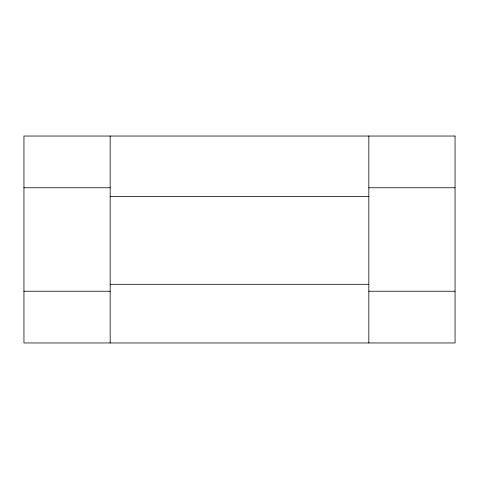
<?xml version="1.0" encoding="UTF-8"?>
<svg xmlns="http://www.w3.org/2000/svg" width="479" height="479" viewBox="0 0 479 479"><rect width="100%" height="100%" fill="white"/><g stroke="black" fill="none" stroke-linecap="round" stroke-linejoin="round"><path stroke-width="0.72" d="M23.95 187.768L110.17 187.768M368.83 187.768L455.05 187.768M110.17 196.39L368.83 196.39M110.17 284.304L368.83 284.304M23.95 291.232L110.17 291.232M368.83 291.232L455.05 291.232M368.83 136.036L368.83 342.964M110.17 136.036L110.17 342.964M455.05 136.036L23.95 136.036L23.95 342.964L455.05 342.964L455.05 136.036"/></g></svg>
